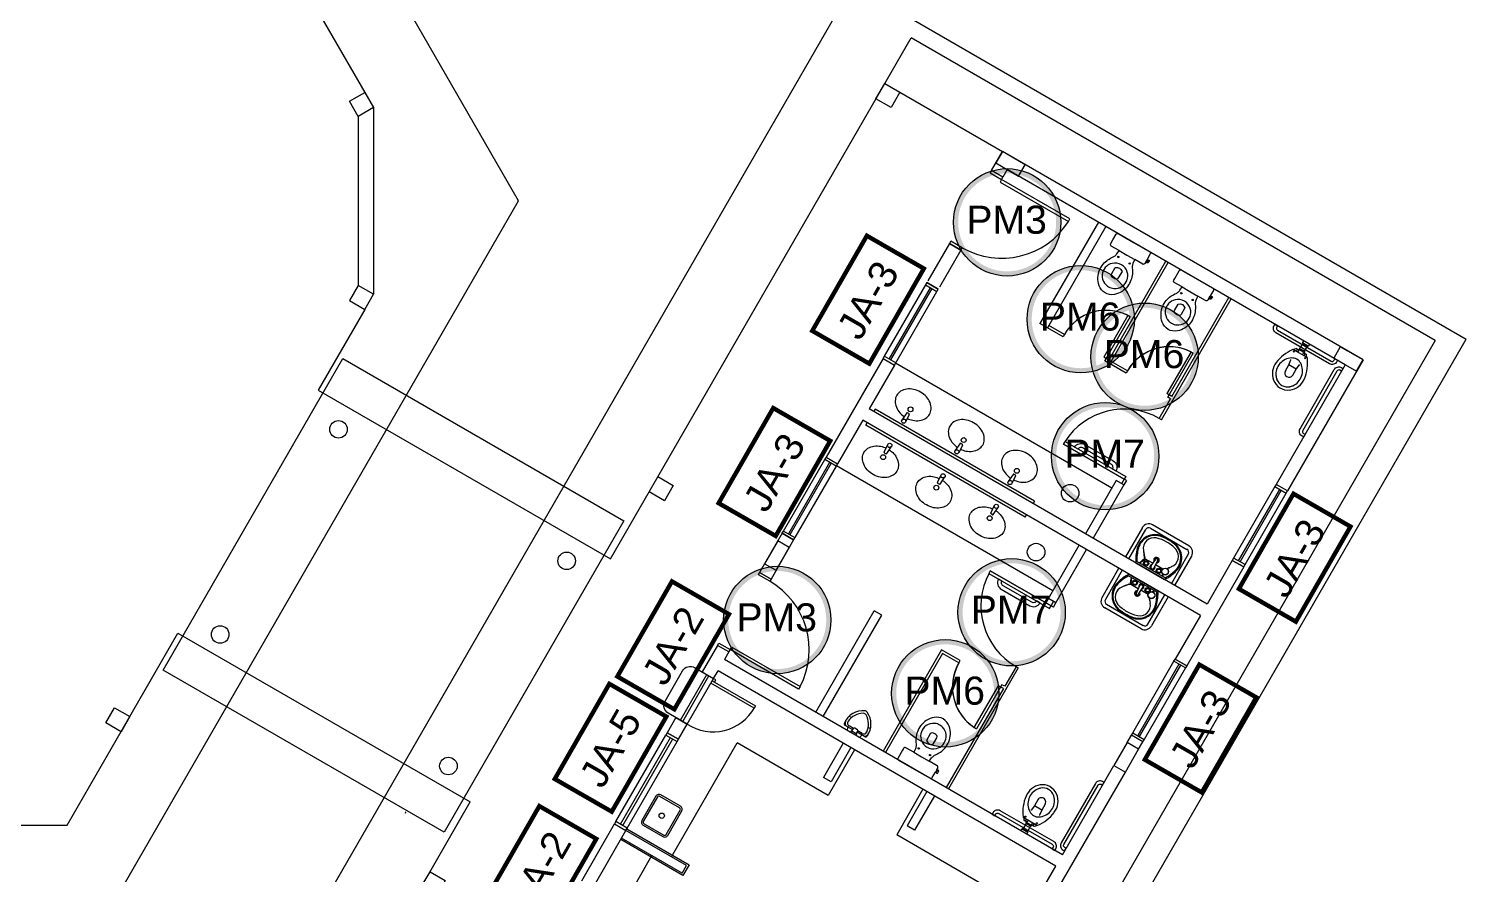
# Model space of a CAD drawing. Header units: inches. Extents: x 48 to 253, y 44 to 126.
# Drawn here: x 195.87 to 212.26, y 86.16 to 95.8 of the extents above; entities that cross this region are included whole.
import ezdxf

# ---------------------------------------------------------------- set-up
doc = ezdxf.new("R2010")
doc.units = ezdxf.units.IN
doc.header["$LTSCALE"] = 100
doc.header["$MEASUREMENT"] = 0
doc.layers.add('ARQ-SMB-1_100', color=1, linetype='Continuous')
doc.layers.add('ARQ-SMB-1_250', color=1, linetype='Continuous')
doc.layers.add('REV-FNDE', color=1, linetype='Continuous', lineweight=30)
doc.styles.add('ESC-50-A20', font='arial.ttf', dxfattribs={"height": 0.1})

msp = doc.modelspace()

# ---------------------------------------------------------------- hatches: boundary and pattern name
at = {"layer": 'ARQ-SMB-1_100'}
h = msp.add_hatch(color=252, dxfattribs=at)
edge = h.paths.add_edge_path()
edge.add_arc((207.027, 93.589), 0.612, 0, 360)
edge = h.paths.add_edge_path(flags=17)
edge.add_arc((207.027, 93.589), 0.559, 0, 360)
h = msp.add_hatch(color=252, dxfattribs=at)
edge = h.paths.add_edge_path()
edge.add_arc((207.866, 92.485), 0.612, 0, 360)
edge = h.paths.add_edge_path(flags=17)
edge.add_arc((207.866, 92.485), 0.559, 0, 360)
h = msp.add_hatch(color=252, dxfattribs=at)
edge = h.paths.add_edge_path()
edge.add_arc((208.595, 92.057), 0.612, 0, 360)
edge = h.paths.add_edge_path(flags=17)
edge.add_arc((208.595, 92.057), 0.559, 0, 360)
h = msp.add_hatch(color=252, dxfattribs=at)
edge = h.paths.add_edge_path()
edge.add_arc((208.145, 90.923), 0.612, 0, 360)
edge = h.paths.add_edge_path(flags=17)
edge.add_arc((208.145, 90.923), 0.559, 0, 360)
h = msp.add_hatch(color=252, dxfattribs=at)
edge = h.paths.add_edge_path()
edge.add_arc((207.078, 89.144), 0.612, 0, 360)
edge = h.paths.add_edge_path(flags=17)
edge.add_arc((207.078, 89.144), 0.559, 0, 360)
h = msp.add_hatch(color=252, dxfattribs=at)
edge = h.paths.add_edge_path()
edge.add_arc((204.405, 89.056), 0.612, 0, 360)
edge = h.paths.add_edge_path(flags=17)
edge.add_arc((204.405, 89.056), 0.559, 0, 360)
h = msp.add_hatch(color=252, dxfattribs=at)
edge = h.paths.add_edge_path()
edge.add_arc((206.321, 88.22), 0.612, 0, 360)
edge = h.paths.add_edge_path(flags=17)
edge.add_arc((206.321, 88.22), 0.559, 0, 360)

# ---------------------------------------------------------------- linework, layer by layer
at = {"layer": 'ARQ-SMB-1_100', "color": 252, "ltscale": 10, "const_width": 0.05}
for points in [[(205.455, 91.978), (206.077, 93.062), (205.427, 93.436), (204.804, 92.352)], [(204.387, 90.014), (205.009, 91.098), (204.359, 91.472), (203.736, 90.388)], [(210.32, 89.037), (210.943, 90.121), (210.293, 90.495), (209.67, 89.411)], [(203.231, 88.038), (203.854, 89.122), (203.204, 89.496), (202.581, 88.412)], [(209.247, 87.09), (209.869, 88.174), (209.219, 88.548), (208.597, 87.464)], [(202.517, 86.871), (203.14, 87.955), (202.49, 88.328), (201.867, 87.244)], [(201.718, 85.477), (202.341, 86.561), (201.691, 86.935), (201.068, 85.851)]]:
    msp.add_lwpolyline(points, close=True, dxfattribs=at)
at = {"layer": 'ARQ-SMB-1_100', "color": 252}
for centre in [(207.027, 93.589), (207.866, 92.485), (208.595, 92.057), (208.145, 90.923), (207.078, 89.144), (204.405, 89.056), (206.321, 88.22)]:
    msp.add_circle(centre, 0.612, dxfattribs=at)
at = {"layer": 'REV-FNDE', "color": 252, "ltscale": 10}
for p, q in [((196.828, 101.844), (201.45, 93.839)), ((197.02, 99.712), (199.699, 95.07)), ((196.526, 81.15), (205.27, 96.296)), ((205.27, 96.296), (212.263, 92.258)), ((202.503, 89.753), (205.931, 95.691)), ((211.907, 92.241), (205.931, 95.691)), ((205.631, 95.171), (206.974, 94.396)), ((199.626, 94.797), (199.626, 92.87)), ((199.799, 94.897), (199.799, 92.77)), ((206.849, 94.18), (206.974, 94.396)), ((211.087, 92.021), (206.974, 94.396)), ((206.979, 94.105), (206.849, 94.18)), ((207.029, 94.191), (206.979, 94.105)), ((207.029, 94.191), (206.979, 94.105)), ((210.882, 91.966), (207.029, 94.191)), ((201.45, 93.829), (196.825, 85.819)), ((208.068, 93.591), (207.401, 92.437)), ((208.154, 93.541), (207.488, 92.387)), ((206.369, 93.348), (206.124, 92.924)), ((206.499, 93.273), (206.369, 93.348)), ((206.499, 93.273), (206.254, 92.849)), ((208.187, 92.018), (208.838, 93.146)), ((208.213, 92.003), (208.864, 93.131)), ((208.213, 92.003), (208.864, 93.131)), ((206.096, 92.876), (205.626, 92.062)), ((205.682, 92.03), (206.152, 92.844)), ((205.7, 92.02), (206.17, 92.834)), ((206.111, 92.902), (206.241, 92.827)), ((206.111, 92.902), (206.241, 92.827)), ((205.756, 91.987), (206.226, 92.801)), ((208.788, 91.338), (209.583, 92.716)), ((208.906, 91.603), (209.557, 92.731)), ((199.699, 92.597), (199.168, 91.677)), ((208.405, 92.527), (208.13, 92.051)), ((208.141, 92.01), (208.431, 92.512)), ((208.405, 92.527), (208.431, 92.512)), ((207.488, 92.387), (207.401, 92.437)), ((207.665, 92.285), (207.488, 92.387)), ((207.68, 92.311), (207.503, 92.413)), ((207.68, 92.311), (207.665, 92.285)), ((211.907, 92.241), (203.432, 77.562)), ((203.595, 77.244), (212.263, 92.258)), ((210.357, 92.132), (210.329, 92.148)), ((210.367, 92.149), (210.402, 92.209)), ((210.419, 92.119), (210.367, 92.148)), ((210.408, 92.24), (210.397, 92.22)), ((210.397, 92.217), (210.4, 92.216)), ((210.4, 92.216), (210.398, 92.213)), ((210.399, 92.211), (210.456, 92.178)), ((210.4, 92.216), (210.461, 92.181)), ((210.419, 92.119), (210.454, 92.179)), ((210.461, 92.181), (210.459, 92.178)), ((210.461, 92.181), (210.463, 92.179)), ((210.477, 92.2), (210.466, 92.18)), ((205.611, 92.036), (204.961, 90.911)), ((205.611, 92.036), (205.741, 91.961)), ((205.611, 92.036), (205.741, 91.961)), ((208.222, 90.558), (205.754, 91.983)), ((208.187, 92.018), (208.13, 92.051)), ((208.187, 92.018), (208.13, 92.051)), ((208.384, 91.87), (208.141, 92.01)), ((208.187, 92.018), (208.156, 92.036)), ((208.399, 91.896), (208.213, 92.003)), ((209.124, 92.112), (208.849, 91.636)), ((208.86, 91.595), (209.15, 92.097)), ((209.124, 92.112), (209.15, 92.097)), ((211.087, 92.021), (210.225, 90.527)), ((210.239, 91.965), (210.264, 92.022)), ((210.264, 92.022), (210.262, 92.025)), ((210.296, 92.137), (210.293, 92.138)), ((210.296, 92.137), (210.444, 92.051)), ((210.327, 92.119), (210.34, 92.142)), ((210.344, 92.109), (210.357, 92.132)), ((210.357, 92.132), (210.36, 92.136)), ((210.412, 92.107), (210.36, 92.136)), ((210.396, 92.079), (210.409, 92.102)), ((210.409, 92.102), (210.412, 92.106)), ((210.409, 92.102), (210.437, 92.086)), ((210.413, 92.069), (210.426, 92.092)), ((210.444, 92.051), (210.447, 92.049)), ((205.741, 91.961), (205.454, 91.463)), ((208.399, 91.896), (208.384, 91.87)), ((210.882, 91.966), (210.095, 90.602)), ((210.2, 91.897), (210.239, 91.965)), ((210.323, 91.916), (210.239, 91.965)), ((210.284, 91.848), (210.323, 91.916)), ((210.323, 91.916), (210.361, 91.966)), ((210.361, 91.966), (210.364, 91.966)), ((199.168, 91.677), (202.503, 89.753)), ((208.762, 91.353), (208.891, 91.577)), ((208.906, 91.603), (208.849, 91.636)), ((208.906, 91.603), (208.849, 91.636)), ((208.891, 91.577), (208.86, 91.595)), ((208.906, 91.603), (208.875, 91.621)), ((205.379, 91.333), (205.091, 90.836)), ((209.232, 89.108), (205.379, 91.333)), ((209.307, 89.238), (205.454, 91.463)), ((205.521, 91.459), (205.506, 91.433)), ((207.339, 90.409), (205.521, 91.459)), ((205.881, 91.416), (205.826, 91.335)), ((205.91, 91.4), (205.868, 91.311)), ((205.907, 91.41), (205.892, 91.419)), ((208.788, 91.338), (208.762, 91.353)), ((205.416, 91.277), (205.431, 91.303)), ((207.234, 90.227), (205.416, 91.277)), ((205.625, 90.97), (205.667, 91.058)), ((205.654, 90.953), (205.709, 91.035)), ((206.488, 91.066), (206.432, 90.985)), ((206.516, 91.05), (206.474, 90.961)), ((206.513, 91.06), (206.498, 91.069)), ((207.669, 91.06), (207.684, 91.086)), ((207.684, 91.086), (207.669, 91.06)), ((208.388, 90.645), (207.669, 91.06)), ((207.669, 91.06), (208.362, 90.66)), ((207.684, 91.086), (207.684, 91.086)), ((207.687, 91.09), (208.379, 90.69)), ((204.476, 90.07), (204.946, 90.885)), ((205.002, 90.852), (204.532, 90.038)), ((205.02, 90.842), (204.55, 90.028)), ((204.961, 90.911), (205.091, 90.836)), ((204.961, 90.911), (205.091, 90.836)), ((205.643, 90.951), (205.628, 90.959)), ((205.076, 90.81), (204.606, 89.995)), ((207.547, 89.389), (205.079, 90.814)), ((206.233, 90.622), (206.275, 90.711)), ((206.262, 90.606), (206.316, 90.687)), ((207.094, 90.716), (207.039, 90.635)), ((207.123, 90.7), (207.08, 90.611)), ((207.119, 90.71), (207.105, 90.719)), ((208.379, 90.69), (208.362, 90.66)), ((206.251, 90.604), (206.236, 90.612)), ((208.272, 90.645), (207.922, 90.038)), ((208.358, 90.595), (208.008, 89.988)), ((208.358, 90.595), (208.272, 90.645)), ((208.362, 90.66), (208.332, 90.61)), ((208.388, 90.645), (208.358, 90.595)), ((210.08, 90.576), (209.61, 89.762)), ((209.666, 89.73), (210.136, 90.544)), ((209.683, 89.72), (210.153, 90.534)), ((210.225, 90.527), (210.095, 90.602)), ((206.841, 90.275), (206.882, 90.364)), ((207.339, 90.409), (207.324, 90.383)), ((209.74, 89.687), (210.21, 90.501)), ((206.859, 90.256), (206.844, 90.265)), ((206.869, 90.259), (206.924, 90.34)), ((207.234, 90.227), (207.249, 90.253)), ((204.461, 90.044), (204.204, 89.598)), ((204.461, 90.044), (204.591, 89.969)), ((204.461, 90.044), (204.591, 89.969)), ((208.569, 90.109), (208.376, 89.776)), ((208.415, 89.753), (208.608, 90.087)), ((208.662, 90.101), (209.078, 89.861)), ((209.101, 89.9), (208.685, 90.14)), ((204.591, 89.969), (204.334, 89.523)), ((207.497, 89.302), (207.847, 89.908)), ((207.583, 89.252), (207.933, 89.858)), ((208.494, 89.708), (208.822, 89.519)), ((208.83, 89.537), (208.506, 89.724)), ((208.536, 89.707), (208.598, 89.76)), ((208.537, 89.706), (208.604, 89.751)), ((208.69, 89.702), (208.604, 89.751)), ((208.669, 89.672), (208.724, 89.75)), ((208.703, 89.652), (208.744, 89.738)), ((209.093, 89.807), (208.9, 89.473)), ((208.939, 89.451), (209.132, 89.784)), ((209.595, 89.736), (209.307, 89.238)), ((209.725, 89.661), (209.595, 89.736)), ((204.334, 89.523), (204.204, 89.598)), ((206.835, 89.617), (206.819, 89.587)), ((206.819, 89.587), (207.511, 89.187)), ((206.835, 89.617), (207.528, 89.217)), ((207.554, 89.202), (206.835, 89.617)), ((208.109, 89.313), (208.301, 89.646)), ((208.34, 89.623), (208.148, 89.29)), ((208.735, 89.373), (208.411, 89.559)), ((208.419, 89.578), (208.747, 89.389)), ((208.441, 89.542), (208.426, 89.462)), ((208.442, 89.542), (208.436, 89.461)), ((208.801, 89.637), (208.719, 89.685)), ((208.796, 89.557), (208.806, 89.574)), ((208.8, 89.563), (208.801, 89.578)), ((208.8, 89.555), (208.81, 89.572)), ((208.803, 89.568), (208.804, 89.575)), ((209.725, 89.661), (209.075, 88.535)), ((208.523, 89.412), (208.436, 89.461)), ((208.538, 89.445), (208.497, 89.358)), ((208.572, 89.425), (208.518, 89.347)), ((208.634, 89.347), (208.551, 89.395)), ((208.697, 89.385), (208.685, 89.377)), ((208.694, 89.38), (208.689, 89.376)), ((208.701, 89.392), (208.691, 89.375)), ((208.705, 89.39), (208.695, 89.373)), ((207.583, 89.252), (207.497, 89.302)), ((207.511, 89.187), (207.528, 89.217)), ((207.528, 89.217), (207.557, 89.267)), ((207.554, 89.202), (207.583, 89.252)), ((208.556, 88.956), (208.14, 89.196)), ((208.162, 89.235), (208.578, 88.995)), ((208.633, 89.01), (208.825, 89.343)), ((208.864, 89.321), (208.672, 88.988)), ((204.843, 88.005), (205.509, 89.16)), ((204.929, 87.955), (205.596, 89.11)), ((205.596, 89.11), (205.509, 89.16)), ((209.232, 89.108), (208.945, 88.61)), ((196.306, 86.719), (197.568, 88.906)), ((197.568, 88.906), (200.903, 86.982)), ((203.724, 88.767), (203.549, 88.464)), ((203.854, 88.692), (203.724, 88.767)), ((206.28, 88.715), (205.613, 87.56)), ((206.492, 88.593), (206.28, 88.715)), ((203.854, 88.692), (203.804, 88.605)), ((203.854, 88.692), (203.804, 88.605)), ((207.657, 86.38), (203.804, 88.605)), ((206.291, 88.674), (205.639, 87.545)), ((206.291, 88.674), (205.639, 87.545)), ((206.477, 88.567), (206.291, 88.674)), ((206.477, 88.567), (206.492, 88.593)), ((208.46, 87.77), (208.93, 88.585)), ((208.986, 88.552), (208.516, 87.738)), ((209.003, 88.542), (208.534, 87.728)), ((209.075, 88.535), (208.945, 88.61)), ((203.3, 87.915), (203.6, 88.434)), ((203.326, 87.9), (203.626, 88.419)), ((203.379, 87.869), (203.679, 88.389)), ((203.549, 88.464), (203.679, 88.389)), ((203.679, 88.389), (203.729, 88.476)), ((207.582, 86.251), (203.729, 88.476)), ((207.154, 88.509), (206.358, 87.13)), ((207.128, 88.524), (206.999, 88.3)), ((207.154, 88.509), (207.128, 88.524)), ((209.06, 88.51), (208.59, 87.695)), ((206.984, 88.274), (206.332, 87.145)), ((206.652, 87.83), (206.927, 88.307)), ((206.968, 88.318), (206.678, 87.815)), ((206.984, 88.274), (206.927, 88.307)), ((206.984, 88.274), (206.927, 88.307)), ((206.984, 88.274), (206.953, 88.292)), ((206.999, 88.3), (206.968, 88.318)), ((203.249, 87.944), (203.149, 87.771)), ((203.249, 87.944), (203.379, 87.869)), ((205.225, 87.958), (205.25, 87.943)), ((202.564, 86.758), (203.134, 87.745)), ((203.149, 87.771), (203.279, 87.696)), ((203.279, 87.696), (203.379, 87.869)), ((205.12, 87.846), (205.12, 87.846)), ((205.266, 87.805), (205.18, 87.854)), ((205.209, 87.837), (205.202, 87.809)), ((205.275, 87.82), (205.225, 87.848)), ((205.239, 87.777), (205.248, 87.793)), ((205.313, 87.755), (205.248, 87.793)), ((205.256, 87.788), (205.274, 87.819)), ((205.319, 87.804), (205.288, 87.822)), ((205.304, 87.739), (205.313, 87.755)), ((205.305, 87.76), (205.323, 87.79)), ((205.401, 87.727), (205.315, 87.776)), ((205.373, 87.763), (205.323, 87.792)), ((205.371, 87.744), (205.35, 87.723)), ((205.444, 87.832), (205.468, 87.818)), ((208.395, 87.658), (208.445, 87.744)), ((208.575, 87.669), (208.445, 87.744)), ((202.616, 86.728), (203.186, 87.715)), ((202.642, 86.713), (203.212, 87.7)), ((202.694, 86.683), (203.264, 87.67)), ((203.198, 86.357), (203.948, 87.656)), ((204.987, 87.056), (203.948, 87.656)), ((205.157, 87.651), (204.932, 87.261)), ((205.287, 87.576), (204.987, 87.056)), ((205.287, 87.576), (204.987, 87.056)), ((205.244, 87.601), (205.019, 87.211)), ((208.525, 87.583), (208.575, 87.669)), ((207.657, 86.38), (208.245, 87.398)), ((205.019, 87.211), (204.932, 87.261)), ((207.587, 85.959), (208.375, 87.323)), ((206.067, 87.126), (205.767, 86.606)), ((206.11, 87.101), (205.885, 86.711)), ((197.456, 81.012), (200.903, 86.982)), ((206.197, 87.051), (205.972, 86.661)), ((207.337, 86.938), (207.3, 86.888)), ((207.376, 87.006), (207.337, 86.938)), ((207.421, 86.89), (207.337, 86.938)), ((207.461, 86.958), (207.421, 86.89)), ((207.242, 86.736), (207.207, 86.675)), ((207.217, 86.804), (207.214, 86.805)), ((207.217, 86.804), (207.365, 86.718)), ((207.251, 86.752), (207.223, 86.769)), ((207.248, 86.786), (207.234, 86.762)), ((207.294, 86.706), (207.242, 86.736)), ((207.251, 86.752), (207.249, 86.748)), ((207.301, 86.718), (207.249, 86.748)), ((207.265, 86.776), (207.251, 86.752)), ((207.3, 86.888), (207.297, 86.888)), ((207.317, 86.746), (207.303, 86.722)), ((207.334, 86.736), (207.32, 86.713)), ((207.421, 86.89), (207.397, 86.832)), ((207.397, 86.832), (207.398, 86.83)), ((195.078, 86.719), (196.306, 86.719)), ((202.174, 86.082), (202.549, 86.732)), ((202.304, 86.008), (202.679, 86.657)), ((202.549, 86.732), (202.679, 86.657)), ((203.371, 86.257), (202.679, 86.657)), ((206.763, 86.031), (205.767, 86.606)), ((205.972, 86.661), (205.885, 86.711)), ((207.183, 86.654), (207.195, 86.674)), ((207.197, 86.675), (207.2, 86.673)), ((207.2, 86.673), (207.201, 86.676)), ((207.2, 86.673), (207.261, 86.638)), ((207.204, 86.677), (207.261, 86.644)), ((207.252, 86.614), (207.264, 86.634)), ((207.294, 86.706), (207.259, 86.645)), ((207.261, 86.638), (207.262, 86.641)), ((207.261, 86.638), (207.263, 86.637)), ((207.303, 86.722), (207.301, 86.718)), ((207.303, 86.722), (207.331, 86.706)), ((207.365, 86.718), (207.368, 86.716)), ((203.321, 86.17), (202.629, 86.57)), ((202.25, 85.115), (202.975, 86.37)), ((203.321, 86.17), (203.371, 86.257)), ((207.457, 86.034), (207.582, 86.251))]:
    msp.add_line(p, q, dxfattribs=at)
for points in [[(205.704, 94.898), (205.531, 94.998), (205.631, 95.171), (205.804, 95.071)], [(199.626, 94.797), (199.526, 94.97), (199.699, 95.07), (199.799, 94.897)], [(207.233, 94.246), (206.974, 94.396), (206.899, 94.266), (207.158, 94.116)], [(206.964, 94.079), (206.979, 94.105), (206.849, 94.18), (206.834, 94.154)], [(207.725, 93.598), (207.743, 93.629), (206.964, 94.079), (206.946, 94.048)], [(206.499, 93.273), (206.514, 93.299), (206.384, 93.374), (206.369, 93.348)], [(199.626, 92.87), (199.526, 92.697), (199.699, 92.597), (199.799, 92.77)], [(206.226, 92.801), (206.241, 92.827), (206.111, 92.902), (206.096, 92.876)], [(211.087, 92.021), (210.827, 92.171), (210.752, 92.041), (211.012, 91.891)], [(205.741, 91.961), (205.756, 91.987), (205.626, 92.062), (205.611, 92.036)], [(205.091, 90.836), (205.076, 90.81), (204.946, 90.885), (204.961, 90.911)], [(210.21, 90.501), (210.225, 90.527), (210.095, 90.602), (210.08, 90.576)], [(204.606, 89.995), (204.591, 89.969), (204.461, 90.044), (204.476, 90.07)], [(204.391, 89.623), (204.541, 89.883), (204.411, 89.958), (204.261, 89.698)], [(209.725, 89.661), (209.74, 89.687), (209.61, 89.762), (209.595, 89.736)], [(204.334, 89.523), (204.319, 89.497), (204.189, 89.572), (204.204, 89.598)], [(203.869, 88.718), (203.854, 88.692), (203.724, 88.767), (203.739, 88.793)], [(204.665, 88.298), (204.648, 88.268), (203.869, 88.718), (203.886, 88.748)], [(209.075, 88.535), (209.06, 88.51), (208.93, 88.585), (208.945, 88.61)], [(196.746, 87.882), (196.846, 88.056), (197.02, 87.956), (196.92, 87.782)], [(203.264, 87.67), (203.279, 87.696), (203.149, 87.771), (203.134, 87.745)], [(208.59, 87.695), (208.575, 87.669), (208.445, 87.744), (208.46, 87.77)], [(208.375, 87.323), (208.525, 87.583), (208.395, 87.658), (208.245, 87.398)], [(202.679, 86.657), (202.694, 86.683), (202.564, 86.758), (202.549, 86.732)], [(200.517, 85.913), (200.344, 86.013), (200.444, 86.186), (200.617, 86.086)]]:
    msp.add_lwpolyline(points, close=True, dxfattribs=at)
for points in [[(208.144, 92.784, -0.182004), (208.077, 92.867, -0.098298), (208.063, 92.961, -0.085166), (208.081, 93.043, -0.08648), (208.123, 93.112, -0.067868), (208.177, 93.161, -0.06199), (208.235, 93.194, 0.060779), (208.265, 93.214, 0.023796), (208.279, 93.229), (208.304, 93.267), (208.214, 93.319, -0.424217), (208.208, 93.345), (208.219, 93.364), (208.234, 93.39), (208.271, 93.453, -0.418036), (208.295, 93.46), (208.475, 93.356), (208.654, 93.253, -0.418036), (208.66, 93.228), (208.624, 93.165), (208.634, 93.159), (208.635, 93.162), (208.649, 93.154), (208.64, 93.138), (208.631, 93.123), (208.617, 93.131), (208.619, 93.133), (208.609, 93.139), (208.598, 93.12, -0.424217), (208.573, 93.112), (208.482, 93.164), (208.462, 93.123, 0.023796), (208.456, 93.104, 0.060779), (208.454, 93.067, -0.06199), (208.455, 93.001, -0.067868), (208.439, 92.929, -0.08648), (208.4, 92.859, -0.085166), (208.338, 92.802, -0.098298), (208.25, 92.767, -0.182004)], [(208.219, 92.973, -0.276984), (208.217, 92.999), (208.26, 93.073, -0.393258), (208.337, 93.028), (208.294, 92.955, -0.276984), (208.271, 92.943, -0.2)], [(208.863, 92.369, -0.182004), (208.795, 92.452, -0.098298), (208.782, 92.546, -0.085166), (208.8, 92.628, -0.08648), (208.841, 92.697, -0.067868), (208.895, 92.746, -0.06199), (208.953, 92.779, 0.060779), (208.984, 92.799, 0.023796), (208.998, 92.814), (209.023, 92.852), (208.933, 92.904, -0.424217), (208.927, 92.93), (208.938, 92.949), (208.953, 92.975), (208.99, 93.038, -0.418036), (209.014, 93.045), (209.193, 92.941), (209.373, 92.838, -0.418036), (209.379, 92.813), (209.343, 92.75), (209.353, 92.744), (209.354, 92.747), (209.368, 92.739), (209.359, 92.723), (209.35, 92.708), (209.336, 92.716), (209.338, 92.718), (209.328, 92.724), (209.317, 92.705, -0.424217), (209.291, 92.697), (209.201, 92.749), (209.181, 92.708, 0.023796), (209.175, 92.689, 0.060779), (209.172, 92.652, -0.06199), (209.173, 92.586, -0.067868), (209.157, 92.514, -0.08648), (209.119, 92.444, -0.085166), (209.057, 92.387, -0.098298), (208.969, 92.352, -0.182004)], [(208.937, 92.558, -0.276984), (208.936, 92.584), (208.978, 92.658, -0.393258), (209.055, 92.613), (209.013, 92.54, -0.276984), (208.989, 92.528, -0.2)], [(210.704, 91.977), (210.093, 92.329, -0.414214), (210.071, 92.411), (210.081, 92.429), (210.112, 92.411), (210.102, 92.394, 0.414214), (210.111, 92.36), (210.721, 92.007, 0.414214), (210.756, 92.016), (210.766, 92.034), (210.796, 92.016), (210.786, 91.999, -0.414214)], [(208.237, 90.87, -0.414214), (208.269, 90.754), (208.269, 90.754), (208.23, 90.776, 0.414214), (208.215, 90.831), (207.89, 91.018, 0.414214), (207.836, 91.004), (207.797, 91.026), (207.797, 91.026, -0.414214), (207.913, 91.057)], [(207.285, 89.219, 0.414214), (207.401, 89.25), (207.401, 89.25), (207.362, 89.273, -0.414214), (207.307, 89.258), (206.982, 89.446, -0.414214), (206.968, 89.5), (206.929, 89.523), (206.929, 89.523, 0.414214), (206.96, 89.407)], [(206.299, 87.928, 0.182004), (206.193, 87.945, 0.098298), (206.105, 87.91, 0.085166), (206.043, 87.853, 0.08648), (206.004, 87.783, 0.067868), (205.988, 87.711, 0.06199), (205.989, 87.645, -0.060779), (205.987, 87.608, -0.023796), (205.981, 87.589), (205.961, 87.548), (205.87, 87.6, 0.424217), (205.845, 87.592), (205.834, 87.573), (205.819, 87.547), (205.783, 87.484, 0.418036), (205.789, 87.459), (205.968, 87.356), (206.148, 87.252, 0.418036), (206.172, 87.259), (206.209, 87.322), (206.219, 87.316), (206.217, 87.314), (206.231, 87.306), (206.24, 87.321), (206.249, 87.337), (206.235, 87.345), (206.234, 87.342), (206.224, 87.348), (206.235, 87.367, 0.424217), (206.229, 87.393), (206.139, 87.445), (206.164, 87.483, -0.023796), (206.178, 87.498, -0.060779), (206.208, 87.518, 0.06199), (206.266, 87.551, 0.067868), (206.32, 87.6, 0.08648), (206.362, 87.669, 0.085166), (206.38, 87.751, 0.098298), (206.367, 87.845, 0.182004)], [(206.172, 87.769, 0.276984), (206.149, 87.757), (206.106, 87.684, 0.393258), (206.183, 87.639), (206.226, 87.713, 0.276984), (206.224, 87.739, 0.2)], [(202.875, 86.717), (203.1, 86.587, 0.414214), (203.155, 86.601), (203.315, 86.879, 0.414214), (203.3, 86.933), (203.075, 87.063, 0.414214), (203.02, 87.049), (202.86, 86.771, 0.414214)], [(202.885, 86.734), (203.11, 86.604, 0.414214), (203.137, 86.611), (203.297, 86.889, 0.414214), (203.29, 86.916), (203.065, 87.046, 0.414214), (203.037, 87.039), (202.877, 86.761, 0.414214)], [(207.559, 86.53), (206.948, 86.882, 0.414214), (206.866, 86.86), (206.856, 86.843), (206.887, 86.825), (206.897, 86.843, -0.414214), (206.931, 86.852), (207.541, 86.499, -0.414214), (207.551, 86.465), (207.541, 86.448), (207.571, 86.43), (207.581, 86.448, 0.414214)]]:
    msp.add_lwpolyline(points, format="xyb", close=True, dxfattribs=at)
for points in [[(208.304, 93.267), (208.393, 93.216), (208.482, 93.164)], [(208.609, 93.139), (208.624, 93.165)], [(208.634, 93.159), (208.619, 93.133)], [(209.023, 92.852), (209.112, 92.801), (209.201, 92.749)], [(209.328, 92.724), (209.343, 92.75)], [(209.353, 92.744), (209.338, 92.718)], [(200.607, 86.639), (197.401, 88.486), (199.448, 92.035), (202.653, 90.188), (200.607, 86.639)], [(203.044, 90.69), (203.217, 90.59), (203.117, 90.416), (202.944, 90.516)], [(203.664, 88.363), (203.689, 88.348), (203.704, 88.374), (203.679, 88.389), (203.664, 88.363)], [(203.664, 88.363), (204.157, 88.078), (204.142, 88.052), (203.648, 88.337), (203.664, 88.363)], [(205.961, 87.548), (206.05, 87.496), (206.139, 87.445)], [(206.224, 87.348), (206.209, 87.322)], [(206.219, 87.316), (206.234, 87.342)], [(202.679, 86.657), (202.689, 86.674), (203.399, 86.264), (203.329, 86.143), (202.619, 86.553)]]:
    msp.add_lwpolyline(points, dxfattribs=at)
for points in [[(210.407, 91.183), (210.425, 91.173), (210.407, 91.143), (210.39, 91.153, -0.414214), (210.368, 91.235), (210.758, 91.911, -0.414214), (210.84, 91.933), (210.857, 91.923), (210.84, 91.893), (210.822, 91.903, 0.414214), (210.788, 91.893), (210.398, 91.218, 0.414259), (210.407, 91.183)], [(205.888, 91.354, 0.059992), (205.951, 91.332, 0.087531), (206.027, 91.329, 0.105501), (206.097, 91.354, 0.123031), (206.142, 91.4, 0.123031), (206.159, 91.462, 0.105501), (206.147, 91.535, 0.087531), (206.106, 91.6, 0.07802), (206.039, 91.654, 0.07802), (205.959, 91.685, 0.087531), (205.882, 91.688, 0.105501), (205.812, 91.663, 0.123031), (205.768, 91.617, 0.123031), (205.75, 91.555, 0.105501), (205.763, 91.482, 0.087531), (205.804, 91.417, 0.059024), (205.853, 91.374, 0.07802)], [(206.494, 91.004, 0.059992), (206.557, 90.982, 0.087531), (206.634, 90.979, 0.105501), (206.704, 91.004, 0.123031), (206.748, 91.05, 0.123031), (206.766, 91.112, 0.105501), (206.753, 91.185, 0.087531), (206.712, 91.25, 0.07802), (206.645, 91.304, 0.07802), (206.565, 91.335, 0.087531), (206.488, 91.338, 0.105501), (206.418, 91.313, 0.123031), (206.374, 91.267, 0.123031), (206.356, 91.205, 0.105501), (206.369, 91.132, 0.087531), (206.41, 91.067, 0.059024), (206.459, 91.024, 0.07802)], [(205.682, 90.995, -0.059992), (205.733, 90.952, -0.087531), (205.774, 90.888, -0.105501), (205.787, 90.815, -0.123031), (205.77, 90.753, -0.123031), (205.726, 90.707, -0.105501), (205.656, 90.681, -0.087531), (205.579, 90.684, -0.07802), (205.499, 90.714, -0.07802), (205.432, 90.768, -0.087531), (205.391, 90.832, -0.105501), (205.377, 90.905, -0.123031), (205.394, 90.967, -0.123031), (205.439, 91.013, -0.105501), (205.508, 91.039, -0.087531), (205.585, 91.036, -0.059024), (205.647, 91.016, -0.07802)], [(207.101, 90.654, 0.059992), (207.163, 90.632, 0.087531), (207.24, 90.629, 0.105501), (207.31, 90.654, 0.123031), (207.354, 90.7, 0.123031), (207.372, 90.762, 0.105501), (207.359, 90.835, 0.087531), (207.318, 90.9, 0.07802), (207.251, 90.954, 0.07802), (207.171, 90.985, 0.087531), (207.094, 90.988, 0.105501), (207.025, 90.963, 0.123031), (206.98, 90.917, 0.123031), (206.962, 90.855, 0.105501), (206.975, 90.782, 0.087531), (207.016, 90.717, 0.059024), (207.065, 90.674, 0.07802)], [(206.29, 90.648, -0.059992), (206.34, 90.605, -0.087531), (206.382, 90.54, -0.105501), (206.395, 90.467, -0.123031), (206.378, 90.406, -0.123031), (206.334, 90.359, -0.105501), (206.264, 90.334, -0.087531), (206.187, 90.336, -0.07802), (206.107, 90.367, -0.07802), (206.04, 90.42, -0.087531), (205.998, 90.485, -0.105501), (205.985, 90.558, -0.123031), (206.002, 90.62, -0.123031), (206.046, 90.666, -0.105501), (206.116, 90.692, -0.087531), (206.193, 90.689, -0.059024), (206.255, 90.668, -0.07802)], [(206.898, 90.301, -0.059992), (206.948, 90.258, -0.087531), (206.989, 90.193, -0.105501), (207.003, 90.12, -0.123031), (206.986, 90.058, -0.123031), (206.941, 90.012, -0.105501), (206.872, 89.986, -0.087531), (206.795, 89.989, -0.07802), (206.715, 90.019, -0.07802), (206.647, 90.073, -0.087531), (206.606, 90.138, -0.105501), (206.593, 90.211, -0.123031), (206.61, 90.272, -0.123031), (206.654, 90.319, -0.105501), (206.724, 90.344, -0.087531), (206.8, 90.342, -0.059024), (206.862, 90.321, -0.07802)], [(203.379, 87.869), (203.162, 87.994, -0.414214), (203.125, 88.131), (203.325, 88.477, -0.414214), (203.462, 88.514), (203.679, 88.389)], [(208.098, 87.183), (208.115, 87.173), (208.133, 87.204), (208.115, 87.214, 0.414214), (208.033, 87.192), (207.643, 86.516, 0.414214), (207.665, 86.434), (207.682, 86.424), (207.7, 86.454), (207.683, 86.464, -0.414214), (207.673, 86.498), (208.064, 87.174, -0.414259), (208.098, 87.183)]]:
    msp.add_lwpolyline(points, format="xyb", dxfattribs=at)
for centre, radius in [((208.295, 93.195), 0.0075), ((208.425, 93.12), 0.0075), ((209.013, 92.78), 0.0075), ((209.143, 92.705), 0.0075), ((210.296, 92.116), 0.00682), ((210.426, 92.041), 0.00682), ((199.4, 91.23), 0.1), ((205.847, 91.323), 0.024), ((205.925, 91.457), 0.0278), ((205.688, 91.046), 0.024), ((206.531, 91.107), 0.0278), ((205.612, 90.912), 0.0278), ((206.453, 90.973), 0.024), ((206.296, 90.699), 0.024), ((207.137, 90.757), 0.0278), ((206.219, 90.564), 0.0278), ((207.059, 90.623), 0.024), ((207.745, 90.502), 0.1), ((206.903, 90.352), 0.024), ((206.827, 90.217), 0.0278), ((207.357, 89.83), 0.1), ((202.002, 89.73), 0.1), ((208.612, 89.701), 0.03), ((208.612, 89.701), 0.02), ((208.757, 89.617), 0.03), ((208.757, 89.617), 0.02), ((208.828, 89.608), 0.04), ((208.828, 89.608), 0.037), ((208.484, 89.48), 0.03), ((208.484, 89.48), 0.02), ((208.629, 89.396), 0.03), ((208.629, 89.396), 0.02), ((208.673, 89.339), 0.04), ((208.673, 89.339), 0.037), ((198.051, 88.891), 0.1), ((206.018, 87.592), 0.0075), ((200.654, 87.391), 0.1), ((206.148, 87.517), 0.0075), ((203.087, 86.825), 0.03), ((207.235, 86.814), 0.00682), ((207.365, 86.739), 0.00682)]:
    msp.add_circle(centre, radius, dxfattribs=at)
for centre, radius, start, end in [((201.441, 93.834), 0.01, 330, 30), ((206.964, 94.08), 0.901, 240.0292, 327.6987), ((208.261, 92.98), 0.15, 175.9856, 214.8271), ((208.266, 92.975), 0.155, 140.2788, 174.2845), ((208.255, 92.983), 0.142, 102.9857, 139.8951), ((208.256, 92.976), 0.149, 60.3748, 102.7332), ((208.255, 92.977), 0.149, 17.2668, 59.6252), ((208.261, 92.98), 0.142, 340.1049, 17.0143), ((208.261, 92.982), 0.15, 215.5324, 239.3097), ((208.258, 92.984), 0.15, 240.6903, 264.4676), ((208.256, 92.984), 0.15, 265.1729, 304.0144), ((208.249, 92.985), 0.155, 305.7155, 339.7212), ((208.985, 92.56), 0.155, 140.2788, 174.2845), ((208.974, 92.568), 0.142, 102.9857, 139.8951), ((208.975, 92.561), 0.149, 60.3748, 102.7332), ((208.973, 92.562), 0.149, 17.2668, 59.6252), ((208.156, 92.036), 0.55, 63.1268, 150), ((208.156, 92.036), 0.55, 60, 150), ((208.98, 92.565), 0.15, 175.9856, 214.8271), ((208.979, 92.567), 0.15, 215.5324, 239.3097), ((208.968, 92.57), 0.155, 305.7155, 339.7212), ((208.98, 92.565), 0.142, 340.1049, 17.0143), ((208.976, 92.569), 0.15, 240.6903, 264.4676), ((208.974, 92.569), 0.15, 265.1729, 304.0144), ((208.875, 91.621), 0.55, 60, 150), ((208.875, 91.621), 0.55, 63.1268, 150), ((210.514, 91.712), 0.477, 113.8396, 117.2182), ((210.325, 92.14), 0.00909, 60, 113.8396), ((210.363, 92.142), 0.00697, 60, 240), ((210.398, 92.219), 0.002, 150, 240), ((210.4, 92.212), 0.002, 150, 240), ((210.457, 92.179), 0.002, 240, 330), ((210.464, 92.181), 0.002, 240, 330), ((210.261, 91.864), 0.208, 142.3195, 200.8979), ((210.279, 91.856), 0.187, 92.6799, 185.7485), ((210.479, 91.695), 0.484, 113.7577, 142.3195), ((210.276, 91.931), 0.112, 60, 92.6799), ((210.288, 92.13), 0.00909, 60, 118.9825), ((210.209, 91.897), 0.187, 294.2515, 27.3201), ((210.276, 91.931), 0.112, 27.3201, 60), ((210.415, 92.113), 0.00697, 240, 60), ((209.97, 91.989), 0.484, 337.6805, 6.3454), ((210.433, 92.078), 0.00909, 6.1604, 60), ((209.967, 92.028), 0.477, 2.7818, 6.1604), ((210.442, 92.041), 0.00909, 6.3358, 60), ((210.252, 91.854), 0.159, 185.7485, 198.6701), ((210.242, 91.872), 0.0486, 150, 330), ((210.229, 91.851), 0.174, 200.4767, 276.8881), ((210.226, 91.845), 0.132, 198.6701, 240), ((210.226, 91.845), 0.132, 240, 281.3299), ((210.225, 91.884), 0.208, 276.8881, 337.6805), ((210.221, 91.872), 0.159, 281.3299, 294.2515), ((205.888, 91.412), 0.008, 59.9223, 145.5687), ((205.903, 91.403), 0.008, 334.2759, 59.9223), ((208.362, 90.66), 0.8, 60, 147.8509), ((206.494, 91.062), 0.008, 59.9223, 145.5687), ((206.509, 91.053), 0.008, 334.2759, 59.9223), ((205.632, 90.966), 0.008, 154.6837, 240.3301), ((205.647, 90.958), 0.008, 240.3301, 325.9766), ((207.101, 90.712), 0.008, 59.9223, 145.5687), ((207.115, 90.703), 0.008, 334.2759, 59.9223), ((206.24, 90.619), 0.008, 154.6837, 240.3301), ((206.255, 90.611), 0.008, 240.3301, 325.9766), ((206.848, 90.272), 0.008, 154.6837, 240.3301), ((206.863, 90.263), 0.008, 240.3301, 325.9766), ((208.714, 89.819), 0.21, 68.1254, 165.1115), ((208.716, 89.82), 0.2, 67.8851, 164.7183), ((208.642, 90.067), 0.085, 60, 150), ((208.642, 90.067), 0.04, 60, 150), ((209.011, 89.74), 0.518, 165.1115, 183.5499), ((209.011, 89.74), 0.505, 164.7183, 181.7928), ((208.702, 89.871), 0.123, 77.587, 190.5597), ((208.637, 89.577), 0.424, 60, 77.587), ((208.57, 89.462), 0.587, 60, 67.8851), ((208.57, 89.462), 0.595, 60, 68.1254), ((208.637, 89.577), 0.424, 42.413, 60), ((208.57, 89.462), 0.587, 52.1149, 60), ((208.57, 89.462), 0.595, 51.8746, 60), ((208.859, 89.78), 0.123, 289.4403, 42.413), ((208.808, 89.767), 0.2, 315.2817, 52.1149), ((208.808, 89.764), 0.21, 314.8885, 51.8746), ((209.058, 89.827), 0.04, 330, 60), ((209.058, 89.827), 0.085, 330, 60), ((215.268, 90.499), 6.719, 185.5597, 186.1653), ((215.186, 91.079), 6.719, 190.5597, 191.3277), ((208.601, 89.779), 0.0137, 186.1653, 248.2711), ((208.61, 89.762), 0.0126, 191.3277, 240), ((208.684, 89.659), 0.03, 98.8043, 21.1957), ((208.73, 89.739), 0.0315, 267.9488, 212.7672), ((208.73, 89.739), 0.021, 280.9255, 200.2909), ((208.733, 89.743), 0.0118, 334.8124, 145.1876), ((207.528, 89.217), 0.8, 152.1491, 240), ((208.65, 89.114), 0.518, 116.4501, 134.8885), ((208.65, 89.114), 0.505, 118.2072, 135.2817), ((208.685, 89.659), 0.02, 140.3752, 339.6248), ((208.591, 89.982), 0.518, 296.4501, 314.8885), ((208.591, 89.982), 0.505, 298.2072, 315.2817), ((206.664, 95.999), 6.719, 288.9341, 289.4403), ((206.12, 95.78), 6.719, 293.9696, 294.4403), ((203.868, 88.717), 0.901, 332.3013, 59.9708), ((208.433, 89.332), 0.21, 134.8885, 231.8746), ((208.433, 89.329), 0.2, 135.2817, 232.1149), ((208.382, 89.317), 0.123, 109.4403, 222.413), ((211.121, 83.316), 6.719, 113.8347, 114.4403), ((210.577, 83.097), 6.719, 108.6723, 109.4403), ((208.411, 89.45), 0.0137, 51.7289, 113.8347), ((208.43, 89.45), 0.0126, 60, 108.6723), ((208.511, 89.358), 0.0315, 87.2328, 32.0512), ((208.511, 89.358), 0.021, 99.7091, 19.0745), ((208.557, 89.438), 0.03, 278.8043, 201.1957), ((208.557, 89.438), 0.02, 320.3752, 159.6248), ((208.23, 89.357), 0.505, 344.7183, 1.7928), ((208.23, 89.357), 0.518, 345.1115, 3.5499), ((208.182, 89.27), 0.085, 150, 240), ((208.182, 89.27), 0.04, 150, 240), ((208.604, 89.52), 0.424, 222.413, 240), ((208.527, 89.278), 0.21, 248.1254, 345.1115), ((208.525, 89.276), 0.2, 247.8851, 344.7183), ((208.508, 89.353), 0.0118, 154.8124, 325.1876), ((208.539, 89.226), 0.123, 257.587, 10.5597), ((202.055, 88.017), 6.719, 10.5597, 11.0659), ((201.973, 88.597), 6.719, 5.5597, 6.0304), ((208.67, 89.635), 0.595, 231.8746, 240), ((208.67, 89.635), 0.587, 232.1149, 240), ((208.67, 89.635), 0.595, 240, 248.1254), ((208.67, 89.635), 0.587, 240, 247.8851), ((208.604, 89.52), 0.424, 240, 257.587), ((208.598, 89.03), 0.085, 240, 330), ((208.598, 89.03), 0.04, 240, 330), ((206.953, 88.292), 0.55, 150, 236.8732), ((206.953, 88.292), 0.55, 150, 240), ((203.675, 88.319), 0.538, 236.6321, 330.7981), ((205.191, 87.874), 0.0225, 150, 240), ((205.384, 87.787), 0.234, 85.0023, 155.2001), ((205.244, 87.881), 0.0656, 146.1308, 207.0588), ((205.244, 87.881), 0.0375, 146.1308, 240), ((205.384, 87.787), 0.206, 89.554, 146.1308), ((205.385, 87.955), 0.0375, 30.446, 89.554), ((205.401, 87.983), 0.0375, 34.9977, 85.0023), ((205.24, 87.87), 0.206, 333.8692, 30.446), ((205.24, 87.87), 0.234, 324.7999, 34.9977), ((205.215, 87.806), 0.0131, 166.6992, 240), ((205.283, 87.814), 0.01, 60, 150), ((205.314, 87.795), 0.01, 330, 60), ((205.341, 87.733), 0.0131, 240, 313.3008), ((205.391, 87.796), 0.0375, 240, 333.8692), ((205.391, 87.796), 0.0656, 272.9412, 333.8692), ((205.412, 87.746), 0.0225, 240, 330), ((206.182, 87.732), 0.142, 160.1049, 197.0143), ((206.194, 87.727), 0.155, 125.7155, 159.7212), ((206.187, 87.728), 0.15, 85.1729, 124.0144), ((206.186, 87.728), 0.15, 60.6903, 84.4676), ((206.182, 87.73), 0.15, 35.5324, 59.3097), ((206.177, 87.737), 0.155, 320.2788, 354.2845), ((206.182, 87.732), 0.15, 355.9856, 34.8271), ((206.188, 87.735), 0.149, 197.2668, 239.6252), ((206.187, 87.736), 0.149, 240.3748, 282.7332), ((206.188, 87.729), 0.142, 282.9857, 319.8951), ((207.435, 86.97), 0.208, 99.1021, 157.6805), ((207.451, 86.958), 0.187, 114.2515, 207.3201), ((207.44, 86.983), 0.159, 101.3299, 114.2515), ((207.431, 87.004), 0.174, 23.1119, 99.5233), ((207.434, 87.01), 0.132, 60, 101.3299), ((207.434, 87.01), 0.132, 18.6701, 60), ((207.4, 86.991), 0.208, 322.3195, 23.1119), ((207.69, 86.865), 0.484, 157.6805, 186.2423), ((207.418, 86.982), 0.0486, 330, 150), ((207.381, 86.998), 0.187, 272.6799, 5.7485), ((207.408, 87.001), 0.159, 5.7485, 18.6701), ((200.157, 86.86), 0.01, 330, 60), ((207.218, 86.813), 0.00909, 181.0175, 240), ((207.693, 86.827), 0.477, 182.7818, 186.1604), ((207.228, 86.776), 0.00909, 186.1604, 240), ((207.245, 86.742), 0.00697, 60, 240), ((207.385, 86.923), 0.112, 207.3201, 240), ((207.385, 86.923), 0.112, 240, 272.6799), ((207.182, 87.159), 0.484, 293.6546, 322.3195), ((207.196, 86.673), 0.002, 60, 150), ((207.203, 86.675), 0.002, 60, 150), ((207.26, 86.642), 0.002, 330, 60), ((207.262, 86.635), 0.002, 330, 60), ((207.297, 86.712), 0.00697, 240, 60), ((207.336, 86.714), 0.00909, 240, 293.8396), ((207.147, 87.142), 0.477, 293.8396, 297.2182), ((207.372, 86.724), 0.00909, 240, 293.6642)]:
    msp.add_arc(centre, radius, start, end, dxfattribs=at)

# ---------------------------------------------------------------- texts
at = {"layer": 'ARQ-SMB-1_250', "style": 'ESC-50-A20'}
for tag, p in [('PM3', (206.561, 93.459)), ('PM6', (207.4, 92.355)), ('PM6', (208.129, 91.927)), ('PM7', (207.679, 90.793)), ('PM3', (203.939, 88.926)), ('PM7', (206.612, 89.014)), ('PM6', (205.855, 88.091))]:
    msp.add_attdef(tag, p, '', height=0.32, dxfattribs=at)
for tag, p in [('JA-3', (205.348, 92.226)), ('JA-3', (204.28, 90.262)), ('JA-3', (210.214, 89.285)), ('JA-2', (203.125, 88.286)), ('JA-3', (209.14, 87.338)), ('JA-5', (202.411, 87.119)), ('JA-2', (201.611, 85.725))]:
    msp.add_attdef(tag, p, '', height=0.32, rotation=60.1274, dxfattribs=at)

doc.saveas('drawing.dxf')
